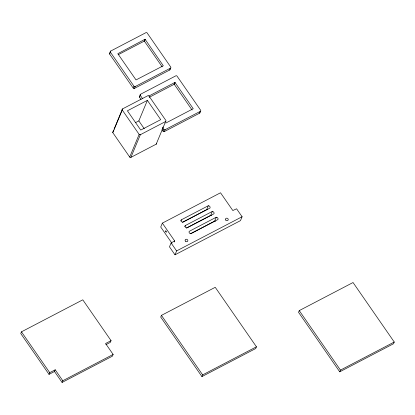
<?xml version="1.0" encoding="UTF-8"?>
<svg xmlns="http://www.w3.org/2000/svg" width="415" height="415" viewBox="0 0 415 415"><rect width="100%" height="100%" fill="white"/><g stroke="black" fill="none" stroke-linecap="round" stroke-linejoin="round"><path stroke-width="0.62" d="M109.851 52.959L110.629 51.092L145.956 32.655A0.877 0.768 22.6 0 1 147.149 32.977L170.747 67.054A0.877 0.768 22.6 0 1 170.508 68.117L169.73 69.985L134.403 88.421A0.877 0.768 22.6 0 1 133.21 88.105L109.612 54.028A0.877 0.768 22.6 0 1 109.762 53.016M109.612 54.028L110.39 52.16A0.877 0.768 22.6 0 1 110.629 51.092M105.955 344.652L110.343 342.365L111.059 340.653L82.793 299.827L21.461 331.834L20.75 333.546L49.017 374.366L54.505 371.503L55.216 369.791L62.79 380.726L62.074 382.438L54.505 371.503M118.218 54.718L144.166 41.173L145.105 39.29L163.292 65.762L136.032 79.919L117.808 53.706L144.944 39.306M162.182 66.841L144.467 41.256L145.245 39.389M113.554 130.409L113.062 131.602A0.877 0.768 22.6 0 0 112.823 132.665L129.708 157.057A0.877 0.768 22.6 0 0 130.907 157.373L156.19 144.181A0.877 0.768 22.6 0 0 156.559 143.403M114.052 129.215L122.492 108.932L147.776 95.741A0.877 0.768 22.6 0 1 148.975 96.057L165.865 120.449A0.877 0.768 22.6 0 1 165.626 121.512L156.19 144.181M112.823 132.665L122.254 110.001A0.877 0.768 22.6 0 1 122.492 108.932M133.21 88.105L133.988 86.237L110.39 52.16M134.403 88.421L135.181 86.553L170.508 68.117M139.746 96.13L140.524 94.262L175.846 75.831A0.877 0.768 22.6 0 1 177.044 76.147L200.642 110.224A0.877 0.768 22.6 0 1 200.404 111.287L199.625 113.155L164.299 131.591A0.877 0.768 22.6 0 1 163.105 131.275L161.995 129.677M140.981 99.33L139.507 97.198L140.286 95.331A0.877 0.768 22.6 0 1 140.524 94.262M135.409 122.69L138.833 120.9L147.377 100.378L160.719 119.645L140.742 130.071L127.4 110.8L147.377 100.378M129.708 157.057L139.144 134.393L122.254 110.001M130.907 157.373L140.343 134.709L165.626 121.512M49.017 374.366L49.733 372.654L55.216 369.791M149.239 97.297L174.061 84.349L175 82.461L193.24 108.699L165.824 123.037M192.078 110.011L174.357 84.427L175.135 82.559M162.39 128.795L163.131 127.006M163.105 131.275L163.878 129.407L162.773 127.81M164.299 131.591L165.077 129.724L200.404 111.287M162.348 223.13L174.663 240.923L171.099 242.962L169.481 246.852L174.99 254.81L240.477 220.63L242.095 216.739L236.586 208.781L232.825 210.54L220.521 192.773L162.348 223.13L160.73 227.021L171.935 243.2M111.059 340.653L105.571 343.516L113.139 354.446L112.429 356.158L62.074 382.438M180.805 220.962L181.267 219.851L208.309 205.736A1.707 1.499 22.6 0 1 209.938 208.091L182.896 222.201A1.707 1.499 22.6 0 1 181.267 219.851M174.175 241.987L174.653 240.902M184.779 226.704L185.246 225.594L212.283 211.479A1.707 1.499 22.6 0 1 213.912 213.834L186.875 227.944A1.707 1.499 22.6 0 1 185.246 225.594M174.99 254.81L176.608 250.914L242.095 216.739M161.44 315.374L160.724 317.086L201.929 376.592L255.728 348.522L256.439 346.805L215.235 287.305L161.44 315.374L202.645 374.88L201.929 376.592M182.465 222.269L206.691 209.627L208.309 205.736M186.439 228.017L210.664 215.375L212.283 211.479M190.418 233.759L214.643 221.117L216.262 217.227A1.707 1.499 22.6 0 1 217.891 219.577L190.848 233.687A1.707 1.499 22.6 0 1 189.219 231.337L216.262 217.227M299.251 310.602L298.535 312.313L339.74 371.819L393.539 343.745L394.25 342.033L353.046 282.527L299.251 310.602L340.456 370.107L339.74 371.819M148.886 96.021L174.84 82.476M62.79 380.726L113.139 354.446M202.645 374.88L256.439 346.805M340.456 370.107L394.25 342.033M144.166 41.173L144.467 41.256M174.061 84.349L174.357 84.427M140.286 95.331L142.495 98.526M138.833 120.9L144.244 128.712M171.099 242.962L176.608 250.914M21.461 331.834L49.733 372.654M214.643 221.117A1.707 1.499 22.6 0 1 215.51 221.335M210.664 215.375A1.707 1.499 22.6 0 1 211.531 215.593M206.691 209.627A1.707 1.499 22.6 0 1 207.277 209.731M140.343 134.709A0.877 0.768 22.6 0 1 139.144 134.393M199.864 112.092A0.877 0.768 22.6 0 1 199.625 113.155M139.507 97.198A0.877 0.768 22.6 0 1 139.653 96.187M165.077 129.724A0.877 0.768 22.6 0 1 163.878 129.407M135.181 86.553A0.877 0.768 22.6 0 1 133.988 86.237M169.968 68.921A0.877 0.768 22.6 0 1 169.73 69.985M185.329 241.089A1.406 1.229 22.6 0 0 187.715 241.151A1.406 1.229 22.6 0 0 186.387 239.232A1.406 1.229 22.6 0 0 185.329 241.089M225.713 220.017A1.406 1.229 22.6 0 0 228.1 220.075A1.406 1.229 22.6 0 0 226.772 218.16A1.406 1.229 22.6 0 0 225.713 220.017M165.549 231.145A0.789 0.306 62.4 0 0 166.296 232.224A0.789 0.306 62.4 0 0 166.14 231.16A0.789 0.306 62.4 0 0 165.549 231.145"/></g></svg>
